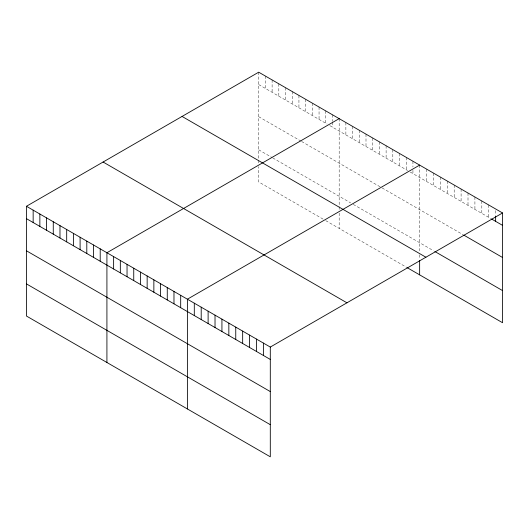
<?xml version="1.0" encoding="UTF-8"?>
<svg xmlns="http://www.w3.org/2000/svg" width="529" height="529" viewBox="0 0 529 529"><rect width="100%" height="100%" fill="white"/><g stroke="black" fill="none" stroke-linecap="round" stroke-linejoin="round"><path stroke-width="0.4" stroke-dasharray="2.65 1.98" d="M258.701 72.189L258.701 159.447M258.701 84.567L327.101 124.057M329.785 125.604L407.568 170.517M410.253 172.064L490.806 218.57M258.701 116.697L300.948 141.091M301.616 141.481L381.416 187.55M382.09 187.934L463.166 234.75M258.701 149.806L272.111 157.549M272.785 157.94L350.575 202.845M353.253 204.392L433.463 250.7M323.08 219.105L258.701 181.936L258.701 166.675M325.758 220.653L406.232 267.112M495.64 210.635L495.64 215.587M488.73 204.994L488.73 217.373M481.82 201.007L481.82 213.385M474.916 197.013L474.916 209.398M468.006 193.025L468.006 205.404M461.096 189.038L461.096 201.417M454.186 185.051L454.186 197.429M447.276 181.063L447.276 193.442M440.366 177.07L440.366 189.455M433.463 173.082L433.463 185.461M426.553 169.095L426.553 181.473M419.642 165.108L419.642 250.759M419.642 254.773L419.642 258.793M412.937 161.233L412.937 167.012M412.937 170.312L412.937 173.611M406.232 157.364L406.232 169.743M399.527 153.489L399.527 165.868M392.816 149.621L392.816 162M386.11 145.746L386.11 158.125M379.405 141.878L379.405 154.256M372.7 138.003L372.7 150.381M365.995 134.135L365.995 146.513M359.29 130.26L359.29 142.638M352.585 126.391L352.585 138.77M345.88 122.516L345.88 134.895M339.175 118.648L339.175 205.907M339.175 206.707L339.175 209.92M339.175 213.134L339.175 228.396M332.463 114.773L332.463 121.379M332.463 122.206L332.463 127.152M325.758 110.905L325.758 123.283M319.053 107.03L319.053 119.409M312.348 103.162L312.348 115.54M305.643 99.287L305.643 111.665M298.938 95.418L298.938 107.797M292.233 91.543L292.233 103.922M285.528 87.675L285.528 100.054M278.823 83.8L278.823 96.179M272.111 79.932L272.111 92.31M265.406 76.057L265.406 88.436M258.701 160.247L258.701 163.461"/><path stroke-width="0.79" d="M26.45 206.277L270.299 347.064L270.299 456.811L26.45 316.031L26.45 206.277L258.701 72.189L502.55 212.969L502.55 322.723L406.9 267.502M339.175 118.648L106.918 252.736L106.918 362.484M419.642 165.108L187.392 299.196L187.392 408.943M270.299 347.064L502.55 212.969M491.494 218.966L502.55 225.354M463.86 235.147L502.55 257.484M434.845 251.5L502.55 290.593M182.062 116.44L425.905 257.22M103.095 162.026L346.938 302.813M26.45 218.656L270.299 359.442M26.45 250.792L270.299 391.572M26.45 283.894L270.299 424.681M495.64 216.414L495.64 221.36M419.642 260.394L419.642 274.855M263.389 343.07L263.389 355.455M256.479 339.082L256.479 351.461M249.569 335.095L249.569 347.474M242.659 331.108L242.659 343.486M235.755 327.114L235.755 339.499M228.845 323.126L228.845 335.505M221.935 319.139L221.935 331.518M215.025 315.152L215.025 327.53M208.115 311.164L208.115 323.543M201.205 307.17L201.205 319.549M194.302 303.183L194.302 315.562M180.687 295.321L180.687 307.706M173.975 291.453L173.975 303.831M167.27 287.578L167.27 299.963M160.565 283.709L160.565 296.088M153.86 279.834L153.86 292.22M147.155 275.966L147.155 288.345M140.45 272.091L140.45 284.476M133.744 268.223L133.744 280.601M127.039 264.348L127.039 276.733M120.334 260.48L120.334 272.858M113.623 256.605L113.623 268.99M100.212 248.861L100.212 261.247M93.507 244.993L93.507 257.372M86.802 241.118L86.802 253.503M80.097 237.25L80.097 249.628M73.392 233.375L73.392 245.76M66.687 229.507L66.687 241.885M59.982 225.632L59.982 238.017M53.27 221.763L53.27 234.142M46.565 217.888L46.565 230.274M39.86 214.02L39.86 226.399M33.155 210.145L33.155 222.53"/></g></svg>
